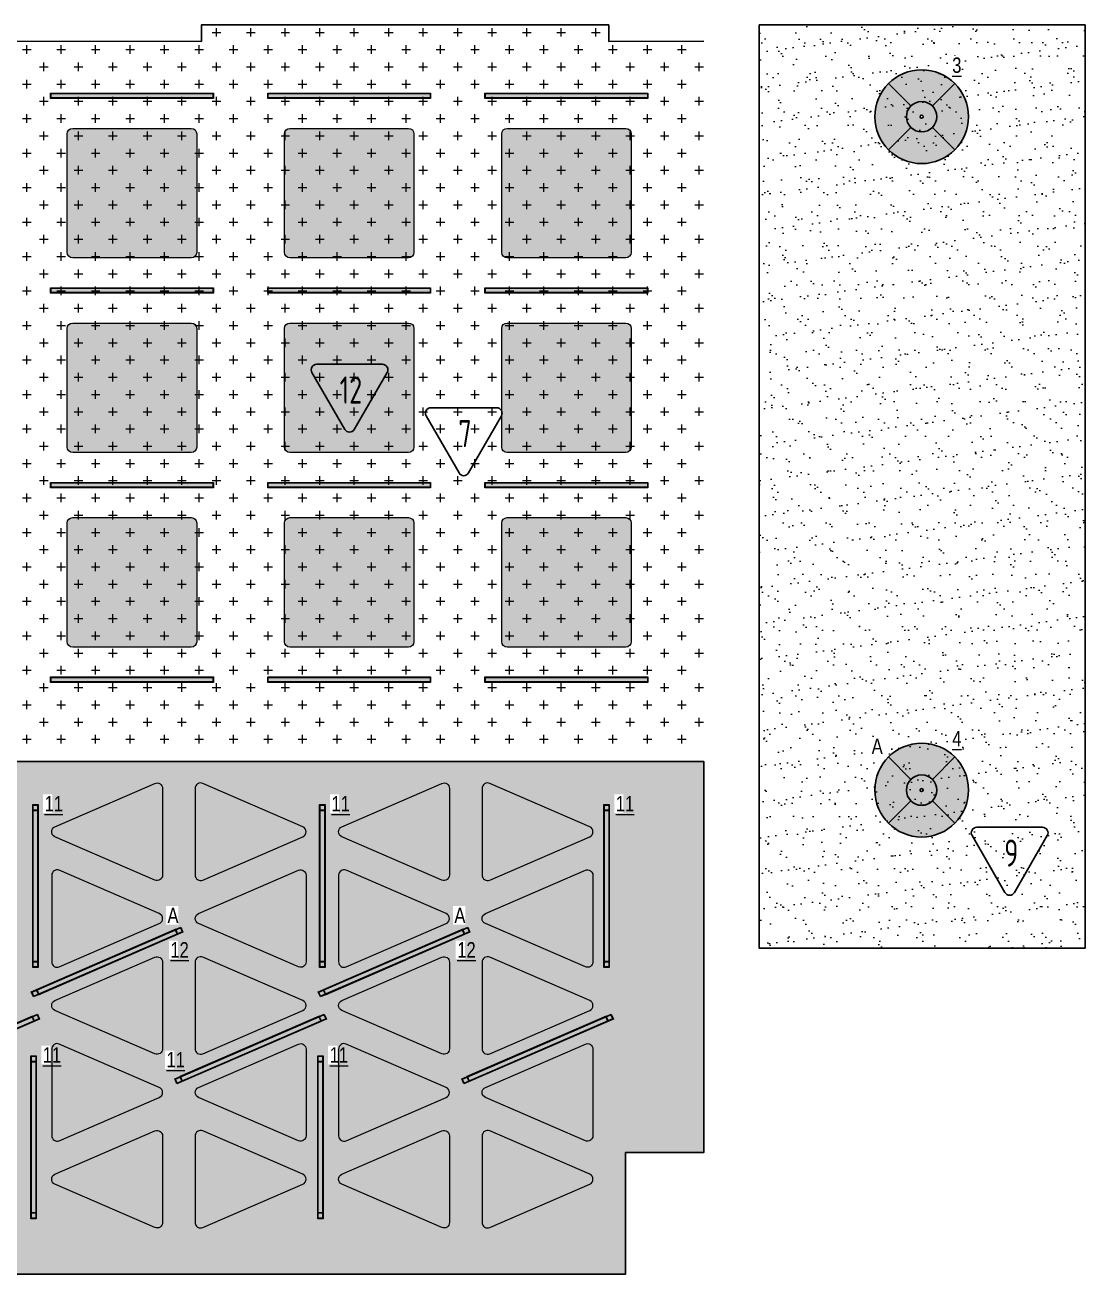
# Model space of a CAD drawing. Header units: millimetres. Extents: x -547274 to 397870, y -45599 to 141350.
# Drawn here: x 105143 to 114902, y 115851 to 127351 of the extents above; entities that cross this region are included whole.
import ezdxf

# ---------------------------------------------------------------- set-up
doc = ezdxf.new("R2010")
doc.units = ezdxf.units.MM
for name, color, linetype, lineweight in [('_ЭОМ_ОБЩ_Освещение_текст тип светильника', 172, 'Continuous', 50), ('_ЭОМ_светильник А', 1, 'Continuous', 35), ('_ЭОМ_светильник Р', 4, 'Continuous', 35), ('АР_Потолки_Штриховка', 252, 'Continuous', 0)]:
    doc.layers.add(name, color=color, linetype=linetype, lineweight=lineweight)
doc.layers.add('X-ref Light Emergency', color=249, linetype='Continuous')
for name, color, linetype, lineweight, true_color in [('АР_Потолок_RAL 095 85 40', 7, 'Continuous', 5, 0xddc87a), ('АР_Потолок_RAL 100 70 20', 7, 'Continuous', 5, 0xb3ac85), ('АР_Потолок_Покраска', 7, 'Continuous', 5, 0x007399), ('АР_Потолок_Текстура дерево', 7, 'Continuous', 5, 0xe7bf8e)]:
    doc.layers.add(name, color=color, linetype=linetype, lineweight=lineweight, true_color=true_color)
doc.styles.add('ISOCPEUR', font='isocpeur.ttf', dxfattribs={"height": 799.9999999999999})
doc.styles.add('ГОСТ', font='cad.shx', dxfattribs={"width": 0.8})

# ---------------------------------------------------------------- blocks, each defined once
blk = doc.blocks.new('подвесной светильник люстра')
at = {"true_color": 0xf8f6b0, "transparency": 33554687}
h = blk.add_hatch(color=51, dxfattribs=at)
h.dxf.hatch_style = 1
edge = h.paths.add_edge_path()
edge.add_ellipse((0, 0), major_axis=(-431.6666666666836, 0), ratio=0.9999999999999278, start_angle=225.0000000000021, end_angle=314.9999999999979)
edge.add_line((-305.234427212194, 305.234427212194), (-98.99494936611666, 98.99494936611666))
edge.add_ellipse((0, 0), major_axis=(-140.0000000000049, 0), ratio=0.9999999999999304, start_angle=225.000000000002, end_angle=314.999999999998, ccw=False)
edge.add_line((98.99494936612066, 98.99494936611336), (305.2344272121939, 305.2344272121939))
edge = h.paths.add_edge_path()
edge.add_ellipse((0, 0), major_axis=(-140.0000000000049, 0), ratio=0.9999999999999304, start_angle=314.999999999998, end_angle=405.000000000002, ccw=False)
edge.add_line((-98.99494936611666, 98.99494936611666), (-305.234427212194, 305.234427212194))
edge.add_ellipse((0, 0), major_axis=(-431.6666666666836, 0), ratio=0.9999999999999278, start_angle=314.9999999999979, end_angle=405.0000000000014)
edge.add_line((-305.2344272121976, -305.2344272121903), (-98.99494936611669, -98.99494936611666))
edge = h.paths.add_edge_path()
edge.add_ellipse((0, 0), major_axis=(-140.0000000000049, 0), ratio=0.9999999999999304, start_angle=405.000000000002, end_angle=494.999999999998, ccw=False)
edge.add_line((-98.99494936611664, -98.99494936611677), (-305.2344272121976, -305.2344272121903))
edge.add_ellipse((0, 0), major_axis=(-431.6666666666836, 0), ratio=0.9999999999999278, start_angle=405.0000000000014, end_angle=494.9999999999979)
edge.add_line((305.234427212194, -305.234427212194), (98.99494936611669, -98.99494936611666))
edge = h.paths.add_edge_path()
edge.add_ellipse((0, 0), major_axis=(-431.6666666666836, 0), ratio=0.9999999999999278, start_angle=494.9999999999979, end_angle=585.0000000000022)
edge.add_line((305.234427212194, 305.2344272121939), (98.99494936612007, 98.99494936611276))
edge.add_ellipse((0, 0), major_axis=(-140.0000000000049, 0), ratio=0.9999999999999304, start_angle=494.999999999998, end_angle=585.000000000002, ccw=False)
edge.add_line((98.99494936611674, -98.99494936611666), (305.2344272121939, -305.234427212194))
edge = h.paths.add_edge_path()
edge.add_ellipse((0, 0), major_axis=(-140.0000000000049, 0), ratio=0.9999999999999304, start_angle=494.999999999998, end_angle=585.0000000000019)
edge.add_ellipse((0, 0), major_axis=(-140.0000000000049, 0), ratio=0.9999999999999304, start_angle=225.000000000002, end_angle=314.999999999998)
edge.add_ellipse((0, 0), major_axis=(-140.0000000000049, 0), ratio=0.9999999999999304, start_angle=314.999999999998, end_angle=405.000000000002)
edge.add_ellipse((0, 0), major_axis=(-140.0000000000049, 0), ratio=0.9999999999999304, start_angle=405.000000000002, end_angle=494.999999999998)
edge = h.paths.add_edge_path(flags=16)
edge.add_ellipse((0, 0), major_axis=(-14.00000000000909, 0), ratio=0.9999999999987021, start_angle=0, end_angle=360)
at = {"color": 0, "linetype": 'ByBlock', "lineweight": -2}
for points in [[(-305.2344272121991, 305.2344272121991), (-98.99494936611154, 98.99494936611154)], [(305.2344272121991, 305.2344272121991), (98.99494936611882, 98.99494936611154)], [(-98.99494936611154, -98.99494936611154), (-305.2344272121918, -305.2344272121845)], [(98.99494936611154, -98.99494936611154), (305.2344272121991, -305.2344272121991)]]:
    blk.add_lwpolyline(points, dxfattribs=at)
for major_axis, ratio, start_param, end_param in [((-431.6666666666836, 0), 0.9999999999999278, 3.926990816987278, 10.21017612416686), ((-140.0000000000049, 0), 0.9999999999999304, 3.926990816987276, 10.21017612416686), ((-140.0000000000049, 0), 0.9999999999999304, 3.926990816987276, 10.21017612416686), ((-14.00000000000909, 0), 0.9999999999987021, 3.926990816987891, 10.21017612416748)]:
    blk.add_ellipse((0, 0), major_axis=major_axis, ratio=ratio, start_param=start_param, end_param=end_param, dxfattribs=at)
blk = doc.blocks.new('RVE-PLS5070-1500-P')
at = {"color": 0, "linetype": 'ByBlock', "lineweight": -2, "ltscale": 40}
for points in [[(750, -25), (-750, -25), (-750, 25), (750, 25)], [(745, -20), (-745, -20), (-745, 20), (745, 20)]]:
    blk.add_lwpolyline(points, close=True, dxfattribs=at)
blk = doc.blocks.new('A$C74099537')
at = {"layer": 'АР_Потолки_Штриховка', "color": 18, "lineweight": 18, "ltscale": 100, "true_color": 0x000000}
for points in [[(0, -1450), (0, -50), (50, -50), (50, -1450)], [(5, -1445), (5, -55), (45, -55), (45, -1445)], [(2641.507750511169, -1449.999117612839), (2641.507750511169, -49.99911761283875), (2691.507750511169, -49.99911761283875), (2691.507750511169, -1449.999117612839)], [(2646.507750511169, -1444.999117612839), (2646.507750511169, -54.99911761283875), (2686.507750511169, -54.99911761283875), (2686.507750511169, -1444.999117612839)]]:
    blk.add_lwpolyline(points, close=True, dxfattribs=at)
at = {"layer": '_ЭОМ_светильник Р', "color": 18, "lineweight": 18, "ltscale": 100, "true_color": 0x000000, "rotation": 89.99999999999997}
for p in [(25, -750), (2666.507750511169, -749.9991176128387)]:
    blk.add_blockref('RVE-PLS5070-1500-P', p, dxfattribs=at)
at = {"layer": '_ЭОМ_ОБЩ_Освещение_текст тип светильника', "color": 18, "lineweight": 18, "ltscale": 40, "true_color": 0x000000, "char_height": 142.1875, "width": 55.871829552576, "attachment_point": 1, "style": 'ГОСТ', "bg_fill": 3, "box_fill_scale": 1.1, "bg_fill_color": 256, "bg_fill_transparency": 0}
for insert in [(109.8364538741298, 79.00321965664625), (2751.344204385299, 79.0041020438075)]:
    blk.add_mtext('{\\L11}', dxfattribs=dict(at, insert=insert))

msp = doc.modelspace()

# ---------------------------------------------------------------- hatches: boundary and pattern name
at = {"layer": 'АР_Потолки_Штриховка', "ltscale": 100, "true_color": 0xf8f6b0}
h = msp.add_hatch(color=51, dxfattribs=at)
h.dxf.hatch_style = 1
h.paths.add_polyline_path([(106872.7182470889, 126718.7071337717), (105382.7182470889, 126718.7071337717), (105382.7182470889, 126678.7071337717), (106872.7182470889, 126678.7071337717)])
h = msp.add_hatch(color=51, dxfattribs=at)
h.dxf.hatch_style = 1
h.paths.add_polyline_path([(108872.7182470889, 126718.7088799054), (107382.7182470889, 126718.7088799054), (107382.7182470889, 126678.7088799054), (108872.7182470889, 126678.7088799054)])
h = msp.add_hatch(color=51, dxfattribs=at)
h.dxf.hatch_style = 1
h.paths.add_polyline_path([(110872.7182470889, 126718.7088799054), (109382.7182470889, 126718.7088799054), (109382.7182470889, 126678.7088799054), (110872.7182470889, 126678.7088799054)])
h = msp.add_hatch(color=51, dxfattribs=at)
h.dxf.hatch_style = 1
h.paths.add_polyline_path([(106872.7182470889, 124926.7071337717), (105382.7182470889, 124926.7071337717), (105382.7182470889, 124886.7071337717), (106872.7182470889, 124886.7071337717)])
h = msp.add_hatch(color=51, dxfattribs=at)
h.dxf.hatch_style = 1
h.paths.add_polyline_path([(108872.7182470889, 124926.7088799054), (107382.7182470889, 124926.7088799054), (107382.7182470889, 124886.7088799054), (108872.7182470889, 124886.7088799054)])
h = msp.add_hatch(color=51, dxfattribs=at)
h.dxf.hatch_style = 1
h.paths.add_polyline_path([(110872.7182470889, 124926.7088799054), (109382.7182470889, 124926.7088799054), (109382.7182470889, 124886.7088799054), (110872.7182470889, 124886.7088799054)])
h = msp.add_hatch(color=51, dxfattribs=at)
h.dxf.hatch_style = 1
h.paths.add_polyline_path([(106872.7182470889, 123134.7071337717), (105382.7182470889, 123134.7071337717), (105382.7182470889, 123094.7071337717), (106872.7182470889, 123094.7071337717)])
h = msp.add_hatch(color=51, dxfattribs=at)
h.dxf.hatch_style = 1
h.paths.add_polyline_path([(108872.7182470889, 123134.7088799054), (107382.7182470889, 123134.7088799054), (107382.7182470889, 123094.7088799054), (108872.7182470889, 123094.7088799054)])
h = msp.add_hatch(color=51, dxfattribs=at)
h.dxf.hatch_style = 1
h.paths.add_polyline_path([(110872.7182470889, 123134.7088799054), (109382.7182470889, 123134.7088799054), (109382.7182470889, 123094.7088799054), (110872.7182470889, 123094.7088799054)])
h = msp.add_hatch(color=51, dxfattribs=at)
h.dxf.hatch_style = 1
h.paths.add_polyline_path([(106872.7182470889, 121342.7071337717), (105382.7182470889, 121342.7071337717), (105382.7182470889, 121302.7071337717), (106872.7182470889, 121302.7071337717)])
h = msp.add_hatch(color=51, dxfattribs=at)
h.dxf.hatch_style = 1
h.paths.add_polyline_path([(108872.7182470889, 121342.7088799054), (107382.7182470889, 121342.7088799054), (107382.7182470889, 121302.7088799054), (108872.7182470889, 121302.7088799054)])
h = msp.add_hatch(color=51, dxfattribs=at)
h.dxf.hatch_style = 1
h.paths.add_polyline_path([(110872.7182470889, 121342.7088799054), (109382.7182470889, 121342.7088799054), (109382.7182470889, 121302.7088799054), (110872.7182470889, 121302.7088799054)])
at = {"layer": 'АР_Потолок_RAL 095 85 40', "transparency": 33554687}
h = msp.add_hatch(color=256, dxfattribs=at)
h.dxf.hatch_style = 1
h.paths.add_polyline_path([(110673.7182387442, 125206.7088760907, 0.4142135623730951), (110723.7182387442, 125256.7088760907), (110723.7182387442, 126348.7088760907, 0.4142135623730951), (110673.7182387442, 126398.7088760907), (109581.7182387442, 126398.7088760907, 0.4142135623730951), (109531.7182387442, 126348.7088760907), (109531.7182387442, 125256.7088760907, 0.4142135623730951), (109581.7182387442, 125206.7088760907)])
h = msp.add_hatch(color=256, dxfattribs=at)
h.dxf.hatch_style = 1
h.paths.add_polyline_path([(106673.7182387442, 123414.707129957, 0.4142135623730951), (106723.7182387442, 123464.707129957), (106723.7182387442, 124556.707129957, 0.4142135623730951), (106673.7182387442, 124606.707129957), (105581.7182387442, 124606.707129957, 0.4142135623730951), (105531.7182387442, 124556.707129957), (105531.7182387442, 123464.707129957, 0.4142135623730951), (105581.7182387442, 123414.707129957)])
h = msp.add_hatch(color=256, dxfattribs=at)
h.dxf.hatch_style = 1
h.paths.add_polyline_path([(107581.7182387442, 122814.7088760907, 0.4142135623730951), (107531.7182387442, 122764.7088760907), (107531.7182387442, 121672.7088760907, 0.4142135623730951), (107581.7182387442, 121622.7088760907), (108673.7182387442, 121622.7088760907, 0.4142135623730951), (108723.7182387442, 121672.7088760907), (108723.7182387442, 122764.7088760907, 0.4142135623730951), (108673.7182387442, 122814.7088760907)])
h = msp.add_hatch(color=256, dxfattribs=at)
h.dxf.hatch_style = 1
h.paths.add_polyline_path([(106339.5222337264, 119478.405608703, 0.5396909001161718), (106409.3967110282, 119524.2859441711), (106409.3967110282, 120321.9887198658, 0.5396909001161724), (106339.5222337811, 120367.869055298), (105418.7716948082, 119969.0176672567, 0.656610786080733), (105418.7716948082, 119877.2569967205)])
h = msp.add_hatch(color=256, dxfattribs=at)
h.dxf.hatch_style = 1
h.paths.add_polyline_path([(109020.907512351, 119077.2569967205, 0.656610786080733), (109020.907512351, 119169.0176672567), (108100.1569733781, 119567.869055298, 0.5396909001161723), (108030.282496131, 119521.9887198658), (108030.282496131, 118724.2859441711, 0.5396909001161722), (108100.1569734328, 118678.405608703)])
h = msp.add_hatch(color=256, dxfattribs=at)
h.dxf.hatch_style = 1
h.paths.add_polyline_path([(106779.4064339231, 118767.8714758212, 0.539690899994218), (106709.531957305, 118721.9911407831), (106709.531957305, 117924.2883644622, 0.5396908999942176), (106779.4064338684, 117878.4080294601), (107700.1569735076, 118277.2594173768, 0.6566107863510611), (107700.1569735076, 118369.0200879281)])
h = msp.add_hatch(color=256, dxfattribs=at)
h.dxf.hatch_style = 1
h.paths.add_polyline_path([(109421.0427588056, 118767.8714758212, 0.539690899994218), (109351.1682821875, 118721.9911407831), (109351.1682821875, 117924.2883644622, 0.5396908999942176), (109421.0427587509, 117878.4080294601), (110341.7932983902, 118277.2594173768, 0.6566107863510611), (110341.7932983902, 118369.0200879281)])
h = msp.add_hatch(color=256, dxfattribs=at)
h.dxf.hatch_style = 1
h.paths.add_polyline_path([(105388.6461712485, 117124.2859441711, 0.5396909001161722), (105458.5206485503, 117078.405608703), (106379.2711874685, 117477.2569967205, 0.656610786080733), (106379.2711874685, 117569.0176672567), (105458.5206484956, 117967.869055298, 0.5396909001161723), (105388.6461712485, 117921.9887198658)])
h = msp.add_hatch(color=256, dxfattribs=at)
h.dxf.hatch_style = 1
h.paths.add_polyline_path([(108981.1585586089, 116278.405608703, 0.5396909001161718), (109051.0330359107, 116324.2859441711), (109051.0330359107, 117121.9887198658, 0.5396909001161724), (108981.1585586636, 117167.869055298), (108060.4080196907, 116769.0176672567, 0.656610786080733), (108060.4080196907, 116677.2569967205)])
at = {"layer": 'АР_Потолок_RAL 100 70 20', "transparency": 33554687}
h = msp.add_hatch(color=256, dxfattribs=at)
h.dxf.hatch_style = 1
h.paths.add_polyline_path([(106673.7182387442, 125206.707129957, 0.4142135623730951), (106723.7182387442, 125256.707129957), (106723.7182387442, 126348.707129957, 0.4142135623730951), (106673.7182387442, 126398.707129957), (105581.7182387442, 126398.707129957, 0.4142135623730951), (105531.7182387442, 126348.707129957), (105531.7182387442, 125256.707129957, 0.4142135623730951), (105581.7182387442, 125206.707129957)])
h = msp.add_hatch(color=256, dxfattribs=at)
h.dxf.hatch_style = 1
h.paths.add_polyline_path([(108673.7182387442, 123414.7088760907, 0.4142135623730951), (108723.7182387442, 123464.7088760907), (108723.7182387442, 124556.7088760907, 0.4142135623730951), (108673.7182387442, 124606.7088760907), (107581.7182387442, 124606.7088760907, 0.4142135623730951), (107531.7182387442, 124556.7088760907), (107531.7182387442, 123464.7088760907, 0.4142135623730951), (107581.7182387442, 123414.7088760907)])
h = msp.add_hatch(color=256, dxfattribs=at)
h.dxf.hatch_style = 1
h.paths.add_polyline_path([(109581.7182387442, 122814.7088760907, 0.4142135623730951), (109531.7182387442, 122764.7088760907), (109531.7182387442, 121672.7088760907, 0.4142135623730951), (109581.7182387442, 121622.7088760907), (110673.7182387442, 121622.7088760907, 0.4142135623730951), (110723.7182387442, 121672.7088760907), (110723.7182387442, 122764.7088760907, 0.4142135623730951), (110673.7182387442, 122814.7088760907)])
h = msp.add_hatch(color=256, dxfattribs=at)
h.dxf.hatch_style = 1
h.paths.add_polyline_path([(106779.4064339231, 120367.8714758212, 0.539690899994218), (106709.531957305, 120321.9911407831), (106709.531957305, 119524.2883644622, 0.5396908999942176), (106779.4064338684, 119478.4080294601), (107700.1569735076, 119877.2594173768, 0.6566107863510616), (107700.1569735076, 119969.0200879281)])
h = msp.add_hatch(color=256, dxfattribs=at)
h.dxf.hatch_style = 1
h.paths.add_polyline_path([(109421.0427588056, 120367.8714758212, 0.539690899994218), (109351.1682821875, 120321.9911407831), (109351.1682821875, 119524.2883644622, 0.5396908999942176), (109421.0427587509, 119478.4080294601), (110341.7932983902, 119877.2594173768, 0.6566107863510616), (110341.7932983902, 119969.0200879281)])
h = msp.add_hatch(color=256, dxfattribs=at)
h.dxf.hatch_style = 1
h.paths.add_polyline_path([(106379.2711874685, 119077.2569967205, 0.656610786080733), (106379.2711874685, 119169.0176672567), (105458.5206484956, 119567.869055298, 0.5396909001161723), (105388.6461712485, 119521.9887198658), (105388.6461712485, 118724.2859441711, 0.5396909001161722), (105458.5206485503, 118678.405608703)])
h = msp.add_hatch(color=256, dxfattribs=at)
h.dxf.hatch_style = 1
h.paths.add_polyline_path([(108981.1585586089, 117878.405608703, 0.5396909001161718), (109051.0330359107, 117924.2859441711), (109051.0330359107, 118721.9887198658, 0.5396909001161719), (108981.1585586636, 118767.869055298), (108060.4080196907, 118369.0176672567, 0.6566107860807326), (108060.4080196907, 118277.2569967205)])
h = msp.add_hatch(color=256, dxfattribs=at)
h.dxf.hatch_style = 1
h.paths.add_polyline_path([(106739.6574799284, 117569.0200879281, 0.6566107863510611), (106739.6574799284, 117477.2594173768), (107660.4080195676, 117078.4080294601, 0.5396908999942179), (107730.282496131, 117124.2883644622), (107730.282496131, 117921.9911407831, 0.5396908999942179), (107660.4080195129, 117967.8714758212)])
h = msp.add_hatch(color=256, dxfattribs=at)
h.dxf.hatch_style = 1
h.paths.add_polyline_path([(109381.2938048109, 117569.0200879281, 0.6566107863510611), (109381.2938048109, 117477.2594173768), (110302.0443444501, 117078.4080294601, 0.5396908999942179), (110371.9188210135, 117124.2883644622), (110371.9188210135, 117921.9911407831, 0.5396908999942179), (110302.0443443955, 117967.8714758212)])
h = msp.add_hatch(color=256, dxfattribs=at)
h.dxf.hatch_style = 1
h.paths.add_polyline_path([(106339.5222337264, 116278.405608703, 0.5396909001161718), (106409.3967110282, 116324.2859441711), (106409.3967110282, 117121.9887198658, 0.5396909001161724), (106339.5222337811, 117167.869055298), (105418.7716948082, 116769.0176672567, 0.656610786080733), (105418.7716948082, 116677.2569967205)])
at = {"layer": 'АР_Потолок_Покраска'}
h = msp.add_hatch(dxfattribs=at)
h.set_pattern_fill('CROSS', color=256, scale=25)
h.set_pattern_definition([(0, (144810.4941435854, -2950.009553381504), (158.75, 158.75), [79.375, -238.125]), (90, (144850.1816435854, -2989.697053381504), (-158.75, 158.75), [79.375, -238.125])])
h.paths.add_polyline_path([(87442.39698199434, 118400.6824583522), (87442.39698199436, 118800.6824583522), (87842.39698199432, 118800.6824583522), (87842.3969819943, 118400.6824583522)], flags=16)
h.paths.add_polyline_path([(81977.39691995321, 126052.1925786261), (84197.39706300558, 126052.1925694257), (84197.39691995207, 127350.6824583516), (86972.39698199433, 127350.6824583505), (86972.39698199434, 120570.7131667049), (104743.040894672, 120570.7060875126), (104743.040894672, 120570.7590190847), (111392.396965229, 120570.6824583525), (111392.3969819942, 116969.2518726672), (110672.9123676476, 116969.2518726672), (110672.912366747, 115850.6824583525), (106772.3969819942, 115850.6824583481), (106772.3969811004, 115850.6824884243), (104522.3969811005, 115850.682495156), (100772.3969819942, 115850.6824583481), (100767.3969199521, 115850.6824583526), (98517.39691995225, 115850.6824583525), (98522.39698199429, 115850.6824583483), (94772.39698199416, 115850.6824583481), (94767.396919952, 115850.6825602599), (92517.39691995214, 115850.6825602599), (92522.39698199429, 115850.6825669617), (88772.39698199418, 115850.6824583525), (86522.39698199432, 115850.6824583525), (86522.39698199432, 115850.6826028646), (82772.39698199417, 115850.6824583525), (81977.39691995199, 115850.6826299414)])
h = msp.add_hatch(dxfattribs=at)
h.set_pattern_fill('CROSS', color=256, scale=25)
h.set_pattern_definition([(0, (-92048.88901284168, 134426.5237298175), (158.75, 158.75), [79.375, -238.125]), (90, (-92009.20151284168, 134386.8362298175), (-158.75, 158.75), [79.375, -238.125])])
h.paths.add_polyline_path([(104863.0408326297, 127200.689905349), (106767.3969199519, 127199.9520461739), (106767.3969199519, 127350.6824583524), (110517.396919952, 127350.682458353), (110517.396919952, 127199.9520461744), (111392.3969199519, 127200.675011356), (111392.3969199519, 120670.7020135193), (104863.0408326297, 120670.7169075124)])
h = msp.add_hatch(dxfattribs=at)
h.set_pattern_fill('AR-SAND', color=256, scale=5)
h.set_pattern_definition([(37.50000000000001, (-93624.3795807499, 92479.56216568893), (-8.000156479920228, 244.7066186646712), [0, -193.04, 0, -215.9, 0, -206.375]), (7.499999999999999, (-93624.3795807499, 92479.56216568893), (224.7616415690013, 358.4125502841771), [0, -104.14, 0, -173.99, 0, -66.67500000000001]), (327.5, (-93780.58958074986, 92479.56216568893), (395.496185120729, 0.718592339272881), [0, -63.5, 0, -228.6, 0, -298.45]), (317.5, (-93780.58958074986, 92479.56216568893), (381.7782262361486, 111.4646616286082), [0, -31.75, 0, -149.86, 0, -171.45])])
h.paths.add_polyline_path([(114902.396919952, 127350.6824583525), (114902.3969199519, 118850.6824583525), (111902.396919952, 118850.6824583525), (111902.3969199519, 127350.6824583525)])
at = {"layer": 'АР_Потолок_Текстура дерево', "transparency": 33554687}
h = msp.add_hatch(color=256, dxfattribs=at)
h.dxf.hatch_style = 1
h.paths.add_polyline_path([(108673.7182387442, 125206.7088760907, 0.4142135623730951), (108723.7182387442, 125256.7088760907), (108723.7182387442, 126348.7088760907, 0.4142135623730951), (108673.7182387442, 126398.7088760907), (107581.7182387442, 126398.7088760907, 0.4142135623730951), (107531.7182387442, 126348.7088760907), (107531.7182387442, 125256.7088760907, 0.4142135623730951), (107581.7182387442, 125206.7088760907)])
h = msp.add_hatch(color=256, dxfattribs=at)
h.dxf.hatch_style = 1
h.paths.add_polyline_path([(110673.7182387442, 123414.7088760907, 0.4142135623730951), (110723.7182387442, 123464.7088760907), (110723.7182387442, 124556.7088760907, 0.4142135623730951), (110673.7182387442, 124606.7088760907), (109581.7182387442, 124606.7088760907, 0.4142135623730951), (109531.7182387442, 124556.7088760907), (109531.7182387442, 123464.7088760907, 0.4142135623730951), (109581.7182387442, 123414.7088760907)])
h = msp.add_hatch(color=256, dxfattribs=at)
h.dxf.hatch_style = 1
h.paths.add_polyline_path([(105581.7182387442, 122814.707129957, 0.4142135623730951), (105531.7182387442, 122764.707129957), (105531.7182387442, 121672.707129957, 0.4142135623730951), (105581.7182387442, 121622.707129957), (106673.7182387442, 121622.707129957, 0.4142135623730951), (106723.7182387442, 121672.707129957), (106723.7182387442, 122764.707129957, 0.4142135623730951), (106673.7182387442, 122814.707129957)])
h = msp.add_hatch(color=256, dxfattribs=at)
h.dxf.hatch_style = 1
h.paths.add_polyline_path([(108981.1585586089, 119478.405608703, 0.5396909001161718), (109051.0330359107, 119524.2859441711), (109051.0330359107, 120321.9887198658, 0.5396909001161724), (108981.1585586636, 120367.869055298), (108060.4080196907, 119969.0176672567, 0.656610786080733), (108060.4080196907, 119877.2569967205)])
h = msp.add_hatch(color=256, dxfattribs=at)
h.dxf.hatch_style = 1
h.paths.add_polyline_path([(107730.282496131, 119521.9911407831, 0.5396908999942179), (107660.4080195129, 119567.8714758212), (106739.6574799284, 119169.0200879281, 0.6566107863510611), (106739.6574799284, 119077.2594173768), (107660.4080195676, 118678.4080294601, 0.5396908999942179), (107730.282496131, 118724.2883644622)])
h = msp.add_hatch(color=256, dxfattribs=at)
h.dxf.hatch_style = 1
h.paths.add_polyline_path([(110371.9188210135, 119521.9911407831, 0.5396908999942179), (110302.0443443955, 119567.8714758212), (109381.2938048109, 119169.0200879281, 0.6566107863510611), (109381.2938048109, 119077.2594173768), (110302.0443444501, 118678.4080294601, 0.5396908999942179), (110371.9188210135, 118724.2883644622)])
h = msp.add_hatch(color=256, dxfattribs=at)
h.dxf.hatch_style = 1
h.paths.add_polyline_path([(106339.5222337264, 117878.405608703, 0.5396909001161718), (106409.3967110282, 117924.2859441711), (106409.3967110282, 118721.9887198658, 0.5396909001161719), (106339.5222337811, 118767.869055298), (105418.7716948082, 118369.0176672567, 0.6566107860807326), (105418.7716948082, 118277.2569967205)])
h = msp.add_hatch(color=256, dxfattribs=at)
h.dxf.hatch_style = 1
h.paths.add_polyline_path([(108030.282496131, 117124.2859441711, 0.5396909001161722), (108100.1569734328, 117078.405608703), (109020.907512351, 117477.2569967205, 0.656610786080733), (109020.907512351, 117569.0176672567), (108100.1569733781, 117967.869055298, 0.5396909001161723), (108030.282496131, 117921.9887198658)])
h = msp.add_hatch(color=256, dxfattribs=at)
h.dxf.hatch_style = 1
h.paths.add_polyline_path([(107700.1569735076, 116677.2594173768, 0.6566107863510611), (107700.1569735076, 116769.0200879281), (106779.4064339231, 117167.8714758212, 0.539690899994218), (106709.531957305, 117121.9911407831), (106709.531957305, 116324.2883644622, 0.5396908999942176), (106779.4064338684, 116278.4080294601)])
h = msp.add_hatch(color=256, dxfattribs=at)
h.dxf.hatch_style = 1
h.paths.add_polyline_path([(110341.7932983902, 116677.2594173768, 0.6566107863510611), (110341.7932983902, 116769.0200879281), (109421.0427588056, 117167.8714758212, 0.539690899994218), (109351.1682821875, 117121.9911407831), (109351.1682821875, 116324.2883644622, 0.5396908999942176), (109421.0427587509, 116278.4080294601)])

# ---------------------------------------------------------------- linework, layer by layer
for points in [[(81977.39691995321, 126052.1925786261), (84197.39691995236, 126052.1925694257), (84197.39691995207, 127350.6824583512), (86972.39691995205, 127350.6824583505), (86972.39691995207, 120570.7131667049), (104743.0408326297, 120570.7060875126), (104743.0408326297, 120570.7590190848), (111392.3969031867, 120570.6824583525), (111392.3969199519, 116969.2518726672), (110672.9123056053, 116969.2518726672), (110672.9123056053, 115850.6824583525), (81977.3969506748, 115850.6824583525)], [(114902.396919952, 127350.6824583525), (114902.3969199519, 118850.6824583525), (111902.396919952, 118850.6824583525), (111902.3969199519, 127350.6824583525)]]:
    msp.add_lwpolyline(points, close=True)
msp.add_lwpolyline([(104863.0408326297, 127200.6824583525), (106767.3969199519, 127199.9520461739), (106767.3969199519, 127350.6824583524), (110517.396919952, 127350.682458353), (110517.396919952, 127199.9520461744), (111392.3969199519, 127200.6824583525)])
for points in [[(107827.9397580992, 124226.6514408335), (108434.1576984297, 124226.6514408335, -0.5773494962845065), (108477.4589479338, 124151.6516781792), (108174.3500631224, 123626.6516899809, -0.5773541042744643), (108087.7472350966, 123626.6516899809), (107784.6385734449, 124151.6512926563, -0.5773491286020777), (107827.9397580992, 124226.6514408335, -1.710881644036777e-06)], [(108878.9768355315, 123825.9789853011), (109485.1947762609, 123825.9789853009, -0.5773494962845065), (109528.4960253778, 123750.9792226052), (109225.3871408612, 123225.9792343971, -0.5773541042744643), (109138.7843128497, 123225.9792343971), (108835.675650886, 123750.9788371337, -0.5773491286020777), (108878.9768355315, 123825.9789853011, -1.710881644036777e-06)], [(113905.4289768887, 119963.4698414643), (114511.646917618, 119963.469841464, -0.5773494962845065), (114554.9481667349, 119888.4700787684), (114251.8392822184, 119363.4700905602, -0.5773541042744643), (114165.2364542069, 119363.4700905602), (113862.1277922431, 119888.4696932969, -0.5773491286020777), (113905.4289768887, 119963.4698414643, -1.710881644036777e-06)]]:
    msp.add_lwpolyline(points, format="xyb")
at = {"layer": 'АР_Потолки_Штриховка', "color": 18, "lineweight": 18, "ltscale": 100, "true_color": 0x000000}
for points in [[(105581.7182387442, 126398.707129957), (106673.7182387442, 126398.707129957, -0.414213562373095), (106723.7182387442, 126348.707129957), (106723.7182387442, 125256.707129957, -0.414213562373095), (106673.7182387442, 125206.707129957), (105581.7182387442, 125206.707129957, -0.414213562373095), (105531.7182387442, 125256.707129957), (105531.7182387442, 126348.707129957, -0.414213562373095)], [(107581.7182387442, 126398.7088760906), (108673.7182387442, 126398.7088760906, -0.414213562373095), (108723.7182387442, 126348.7088760906), (108723.7182387442, 125256.7088760906, -0.414213562373095), (108673.7182387442, 125206.7088760906), (107581.7182387442, 125206.7088760906, -0.414213562373095), (107531.7182387442, 125256.7088760906), (107531.7182387442, 126348.7088760906, -0.414213562373095)], [(109581.7182387442, 126398.7088760906), (110673.7182387442, 126398.7088760906, -0.414213562373095), (110723.7182387442, 126348.7088760906), (110723.7182387442, 125256.7088760906, -0.414213562373095), (110673.7182387442, 125206.7088760906), (109581.7182387442, 125206.7088760906, -0.414213562373095), (109531.7182387442, 125256.7088760906), (109531.7182387442, 126348.7088760906, -0.414213562373095)], [(105581.7182387442, 124606.707129957), (106673.7182387442, 124606.707129957, -0.414213562373095), (106723.7182387442, 124556.707129957), (106723.7182387442, 123464.707129957, -0.414213562373095), (106673.7182387442, 123414.707129957), (105581.7182387442, 123414.707129957, -0.414213562373095), (105531.7182387442, 123464.707129957), (105531.7182387442, 124556.707129957, -0.414213562373095)], [(107581.7182387442, 124606.7088760906), (108673.7182387442, 124606.7088760906, -0.414213562373095), (108723.7182387442, 124556.7088760906), (108723.7182387442, 123464.7088760906, -0.414213562373095), (108673.7182387442, 123414.7088760906), (107581.7182387442, 123414.7088760906, -0.414213562373095), (107531.7182387442, 123464.7088760906), (107531.7182387442, 124556.7088760906, -0.414213562373095)], [(109581.7182387442, 124606.7088760906), (110673.7182387442, 124606.7088760906, -0.414213562373095), (110723.7182387442, 124556.7088760906), (110723.7182387442, 123464.7088760906, -0.414213562373095), (110673.7182387442, 123414.7088760906), (109581.7182387442, 123414.7088760906, -0.414213562373095), (109531.7182387442, 123464.7088760906), (109531.7182387442, 124556.7088760906, -0.414213562373095)], [(105581.7182387442, 122814.707129957), (106673.7182387442, 122814.707129957, -0.414213562373095), (106723.7182387442, 122764.707129957), (106723.7182387442, 121672.707129957, -0.414213562373095), (106673.7182387442, 121622.707129957), (105581.7182387442, 121622.707129957, -0.414213562373095), (105531.7182387442, 121672.707129957), (105531.7182387442, 122764.707129957, -0.414213562373095)], [(107581.7182387442, 122814.7088760906), (108673.7182387442, 122814.7088760906, -0.414213562373095), (108723.7182387442, 122764.7088760906), (108723.7182387442, 121672.7088760906, -0.414213562373095), (108673.7182387442, 121622.7088760906), (107581.7182387442, 121622.7088760906, -0.414213562373095), (107531.7182387442, 121672.7088760906), (107531.7182387442, 122764.7088760906, -0.414213562373095)], [(109581.7182387442, 122814.7088760906), (110673.7182387442, 122814.7088760906, -0.414213562373095), (110723.7182387442, 122764.7088760906), (110723.7182387442, 121672.7088760906, -0.414213562373095), (110673.7182387442, 121622.7088760906), (109581.7182387442, 121622.7088760906, -0.414213562373095), (109531.7182387442, 121672.7088760906), (109531.7182387442, 122764.7088760906, -0.414213562373095)]]:
    msp.add_lwpolyline(points, format="xyb", close=True, dxfattribs=at)
for points in [[(106339.5222336417, 120367.8690552376, -0.5396909000634912), (106409.3967110282, 120321.9887200258), (106409.3967110282, 119524.2859440706, -0.5396909000634947), (106339.5222336417, 119478.4056087397), (105418.7716948157, 119877.2569967173, -0.6566107861974896), (105418.7716948157, 119969.01766726), (106339.5222336417, 120367.8690552376)], [(106779.4064337378, 120367.8714759014, 0.5396909000634912), (106709.531957305, 120321.9911405704), (106709.531957305, 119524.2883646152, 0.5396909000634947), (106779.4064337378, 119478.4080294035), (107700.1569735175, 119877.2594173811, 0.6566107861974896), (107700.1569735175, 119969.0200879238), (106779.4064337378, 120367.8714759014)], [(108981.1585585242, 120367.8690552376, -0.5396909000634912), (109051.0330359107, 120321.9887200258), (109051.0330359107, 119524.2859440706, -0.5396909000634947), (108981.1585585242, 119478.4056087397), (108060.4080196982, 119877.2569967173, -0.6566107861974896), (108060.4080196982, 119969.01766726), (108981.1585585242, 120367.8690552376)], [(109421.0427586203, 120367.8714759014, 0.5396909000634912), (109351.1682821875, 120321.9911405704), (109351.1682821875, 119524.2883646152, 0.5396909000634947), (109421.0427586203, 119478.4080294035), (110341.7932984, 119877.2594173811, 0.6566107861974896), (110341.7932984, 119969.0200879238), (109421.0427586203, 120367.8714759014)], [(105458.520648635, 119567.8690552376, 0.5396909000634912), (105388.6461712485, 119521.9887200258), (105388.6461712485, 118724.2859440706, 0.5396909000634947), (105458.520648635, 118678.4056087397), (106379.271187461, 119077.2569967173, 0.6566107861974896), (106379.271187461, 119169.01766726), (105458.520648635, 119567.8690552376)], [(107660.4080196982, 119567.8714759014, -0.5396909000634912), (107730.282496131, 119521.9911405704), (107730.282496131, 118724.2883646152, -0.5396909000634947), (107660.4080196982, 118678.4080294035), (106739.6574799186, 119077.2594173811, -0.6566107861974896), (106739.6574799186, 119169.0200879238), (107660.4080196982, 119567.8714759014)], [(108100.1569735175, 119567.8690552376, 0.5396909000634912), (108030.282496131, 119521.9887200258), (108030.282496131, 118724.2859440706, 0.5396909000634947), (108100.1569735175, 118678.4056087397), (109020.9075123435, 119077.2569967173, 0.6566107861974896), (109020.9075123435, 119169.01766726), (108100.1569735175, 119567.8690552376)], [(110302.0443445807, 119567.8714759014, -0.5396909000634912), (110371.9188210135, 119521.9911405704), (110371.9188210135, 118724.2883646152, -0.5396909000634947), (110302.0443445807, 118678.4080294035), (109381.2938048011, 119077.2594173811, -0.6566107861974896), (109381.2938048011, 119169.0200879238), (110302.0443445807, 119567.8714759014)], [(106339.5222336417, 118767.8690552376, -0.5396909000634912), (106409.3967110282, 118721.9887200258), (106409.3967110282, 117924.2859440706, -0.5396909000634947), (106339.5222336417, 117878.4056087397), (105418.7716948157, 118277.2569967173, -0.6566107861974896), (105418.7716948157, 118369.01766726), (106339.5222336417, 118767.8690552376)], [(106779.4064337378, 118767.8714759014, 0.5396909000634912), (106709.531957305, 118721.9911405704), (106709.531957305, 117924.2883646152, 0.5396909000634947), (106779.4064337378, 117878.4080294035), (107700.1569735175, 118277.2594173811, 0.6566107861974896), (107700.1569735175, 118369.0200879238), (106779.4064337378, 118767.8714759014)], [(108981.1585585242, 118767.8690552376, -0.5396909000634912), (109051.0330359107, 118721.9887200258), (109051.0330359107, 117924.2859440706, -0.5396909000634947), (108981.1585585242, 117878.4056087397), (108060.4080196982, 118277.2569967173, -0.6566107861974896), (108060.4080196982, 118369.01766726), (108981.1585585242, 118767.8690552376)], [(109421.0427586203, 118767.8714759014, 0.5396909000634912), (109351.1682821875, 118721.9911405704), (109351.1682821875, 117924.2883646152, 0.5396909000634947), (109421.0427586203, 117878.4080294035), (110341.7932984, 118277.2594173811, 0.6566107861974896), (110341.7932984, 118369.0200879238), (109421.0427586203, 118767.8714759014)], [(105458.520648635, 117967.8690552376, 0.5396909000634912), (105388.6461712485, 117921.9887200258), (105388.6461712485, 117124.2859440706, 0.5396909000634947), (105458.520648635, 117078.4056087397), (106379.271187461, 117477.2569967173, 0.6566107861974896), (106379.271187461, 117569.01766726), (105458.520648635, 117967.8690552376)], [(107660.4080196982, 117967.8714759014, -0.5396909000634912), (107730.282496131, 117921.9911405704), (107730.282496131, 117124.2883646152, -0.5396909000634947), (107660.4080196982, 117078.4080294035), (106739.6574799186, 117477.2594173811, -0.6566107861974896), (106739.6574799186, 117569.0200879238), (107660.4080196982, 117967.8714759014)], [(108100.1569735175, 117967.8690552376, 0.5396909000634912), (108030.282496131, 117921.9887200258), (108030.282496131, 117124.2859440706, 0.5396909000634947), (108100.1569735175, 117078.4056087397), (109020.9075123435, 117477.2569967173, 0.6566107861974896), (109020.9075123435, 117569.01766726), (108100.1569735175, 117967.8690552376)], [(110302.0443445807, 117967.8714759014, -0.5396909000634912), (110371.9188210135, 117921.9911405704), (110371.9188210135, 117124.2883646152, -0.5396909000634947), (110302.0443445807, 117078.4080294035), (109381.2938048011, 117477.2594173811, -0.6566107861974896), (109381.2938048011, 117569.0200879238), (110302.0443445807, 117967.8714759014)], [(106339.5222336417, 117167.8690552376, -0.5396909000634912), (106409.3967110282, 117121.9887200258), (106409.3967110282, 116324.2859440706, -0.5396909000634947), (106339.5222336417, 116278.4056087397), (105418.7716948157, 116677.2569967173, -0.6566107861974896), (105418.7716948157, 116769.01766726), (106339.5222336417, 117167.8690552376)], [(106779.4064337378, 117167.8714759014, 0.5396909000634912), (106709.531957305, 117121.9911405704), (106709.531957305, 116324.2883646152, 0.5396909000634947), (106779.4064337378, 116278.4080294035), (107700.1569735175, 116677.2594173811, 0.6566107861974896), (107700.1569735175, 116769.0200879238), (106779.4064337378, 117167.8714759014)], [(108981.1585585242, 117167.8690552376, -0.5396909000634912), (109051.0330359107, 117121.9887200258), (109051.0330359107, 116324.2859440706, -0.5396909000634947), (108981.1585585242, 116278.4056087397), (108060.4080196982, 116677.2569967173, -0.6566107861974896), (108060.4080196982, 116769.01766726), (108981.1585585242, 117167.8690552376)], [(109421.0427586203, 117167.8714759014, 0.5396909000634912), (109351.1682821875, 117121.9911405704), (109351.1682821875, 116324.2883646152, 0.5396909000634947), (109421.0427586203, 116278.4080294035), (110341.7932984, 116677.2594173811, 0.6566107861974896), (110341.7932984, 116769.0200879238), (109421.0427586203, 117167.8714759014)]]:
    msp.add_lwpolyline(points, format="xyb", dxfattribs=at)
for points in [[(105213.6461712485, 118723.1397525928), (105213.6461712485, 120123.1397525928), (105263.6461712485, 120123.1397525928), (105263.6461712485, 118723.1397525928)], [(105218.6461712485, 118728.1397525928), (105218.6461712485, 120118.1397525928), (105258.6461712485, 120118.1397525928), (105258.6461712485, 118728.1397525928)], [(107855.282496131, 118723.1397525928), (107855.282496131, 120123.1397525928), (107905.282496131, 120123.1397525928), (107905.282496131, 118723.1397525928)], [(107860.282496131, 118728.1397525928), (107860.282496131, 120118.1397525928), (107900.282496131, 120118.1397525928), (107900.282496131, 118728.1397525928)], [(110472.4277956053, 118723.1397525928), (110472.4277956053, 120123.1397525928), (110522.4277956053, 120123.1397525928), (110522.4277956053, 118723.1397525928)], [(110477.4277956053, 118728.1397525928), (110477.4277956053, 120118.1397525928), (110517.4277956053, 120118.1397525928), (110517.4277956053, 118728.1397525928)], [(106531.4129521018, 119024.3125837706), (105246.7554527884, 118467.8459453247), (105266.6299292212, 118421.9656099937), (106551.2874294883, 118978.4322485588)], [(106528.812367118, 119017.7371025942), (105253.3309332496, 118465.2453595064), (105269.2305151587, 118428.5410912893), (106544.7119480735, 118981.0328343771)], [(109173.0492769843, 119024.3125837706), (107888.3917776709, 118467.8459453247), (107908.2662541037, 118421.9656099937), (109192.9237543708, 118978.4322485588)], [(109170.4486920005, 119017.7371025942), (107894.9672581321, 118465.2453595064), (107910.8668400412, 118428.5410912893), (109186.348272956, 118981.0328343771)], [(105210.6624132758, 118224.3132395409), (103926.0049130088, 117667.8466009758), (103945.8793903952, 117621.966265764), (105230.5368906623, 118178.4329042099)], [(107852.2987381583, 118224.3132395409), (106567.6412378913, 117667.8466009758), (106587.5157152778, 117621.966265764), (107872.1732155448, 118178.4329042099)], [(110493.9350630408, 118224.3132395409), (109209.2775627738, 117667.8466009758), (109229.1520401603, 117621.966265764), (110513.8095404273, 118178.4329042099)], [(105208.0618273383, 118217.7377582453), (103932.5803944236, 117665.2460151575), (103948.4799763327, 117628.5417469404), (105223.9614092475, 118181.0334900282)], [(107849.6981522208, 118217.7377582453), (106574.2167193061, 117665.2460151575), (106590.1163012153, 117628.5417469404), (107865.59773413, 118181.0334900282)], [(110491.3344771033, 118217.7377582453), (109215.8530441886, 117665.2460151575), (109231.7526260978, 117628.5417469404), (110507.2340590125, 118181.0334900282)]]:
    msp.add_lwpolyline(points, close=True, dxfattribs=at)

# ---------------------------------------------------------------- block references
at = {"layer": '_ЭОМ_светильник А', "color": 18, "lineweight": 18, "ltscale": 100, "true_color": 0x000000}
for p, rotation in [((106127.7182470889, 126698.7071337717), 180), ((108127.7182470889, 126698.7088799053), 180), ((110127.7182470889, 126698.7088799053), 180), ((105899.0214414784, 118723.1390971595), 203.4213310063314), ((108540.6577663609, 118723.1390971595), 203.4213310063314)]:
    msp.add_blockref('RVE-PLS5070-1500-P', p, dxfattribs=dict(at, rotation=rotation))
msp.add_blockref('подвесной светильник люстра', (113398.2920979091, 120306.0208585283), dxfattribs=at)
at = {"layer": '_ЭОМ_светильник Р', "color": 18, "lineweight": 18, "ltscale": 100, "true_color": 0x000000}
msp.add_blockref('подвесной светильник люстра', (113398.2920979091, 126506.0208585283), dxfattribs=at)
for p, rotation in [((106127.7182470889, 124906.7071337717), 180), ((108127.7182470889, 124906.7088799053), 180), ((110127.7182470889, 124906.7088799053), 180), ((106127.7182470889, 123114.7071337717), 180), ((108127.7182470889, 123114.7088799053), 180), ((110127.7182470889, 123114.7088799053), 180), ((106127.7182470889, 121322.7071337717), 180), ((108127.7182470889, 121322.7088799053), 180), ((110127.7182470889, 121322.7088799053), 180), ((105238.6461712485, 119423.1397525928), 89.99999999999997), ((107880.282496131, 119423.1397525928), 89.99999999999997), ((110497.4277956053, 119423.1397525928), 89.99999999999997), ((104578.2709020695, 117923.1397527242), 203.4213310063314), ((107219.907226952, 117923.1397527242), 203.4213310063314), ((109861.5435518345, 117923.1397527242), 203.4213310063314)]:
    msp.add_blockref('RVE-PLS5070-1500-P', p, dxfattribs=dict(at, rotation=rotation))
at = {"layer": 'X-ref Light Emergency', "linetype": 'ByBlock', "ltscale": 40}
for p in [(113398.2920979092, 126506.0208585283), (113398.2920979092, 120306.0208585283)]:
    msp.add_blockref('подвесной светильник люстра', p, dxfattribs=at)
at = {"layer": 'X-ref Light Emergency', "color": 18, "linetype": 'ByBlock', "lineweight": 18, "ltscale": 40, "true_color": 0x000000}
for p in [(113398.2920979091, 126506.0208585283), (113398.2920979091, 120306.0208585283)]:
    msp.add_blockref('подвесной светильник люстра', p, dxfattribs=at)

# ---------------------------------------------------------------- texts
at = {"char_height": 250, "width": 294.3337657886732, "attachment_point": 1, "style": 'ISOCPEUR'}
for s, insert in [('{\\W0.7;12}', (108040.0061691176, 124114.5694052919)), ('{\\W0.7;7}', (109132.6690736592, 123713.8969497819)), ('{\\W0.7;9}', (114159.1212150163, 119851.3878059451))]:
    msp.add_mtext(s, dxfattribs=dict(at, insert=insert))

# ---------------------------------------------------------------- next in the draw order: texts
at = {"layer": '_ЭОМ_ОБЩ_Освещение_текст тип светильника', "color": 18, "lineweight": 18, "ltscale": 40, "true_color": 0x000000, "char_height": 142.1875, "width": 55.871829552576, "attachment_point": 1, "style": 'ГОСТ', "bg_fill": 3, "box_fill_scale": 1.1, "bg_fill_color": 256, "bg_fill_transparency": 0}
for s, insert in [('{\\L3}', (113679.6638712827, 127051.5211162668)), ('{\\L4}', (113679.6638712827, 120851.5211162668)), ('{\\L11}', (105323.4826251226, 120252.1429722495)), ('{\\L11}', (107965.1189500052, 120252.1429722495)), ('{\\L11}', (110582.2642494794, 120252.1429722495)), ('{\\L12}', (106481.3966402183, 118906.4049812485)), ('{\\L12}', (109123.0329651008, 118906.4049812485)), ('{\\L11}', (106446.2741223569, 117894.3976549043))]:
    msp.add_mtext(s, dxfattribs=dict(at, insert=insert))
at = {"layer": '_ЭОМ_светильник А', "color": 18, "lineweight": 18, "ltscale": 100, "true_color": 0x000000, "char_height": 142.1875, "width": 86.04374658316377, "attachment_point": 1, "style": 'ГОСТ', "bg_fill": 3, "box_fill_scale": 1.1, "bg_fill_color": 256, "bg_fill_transparency": 0}
for insert in [(112938.5045617963, 120780.862425258), (106454.6425483201, 119224.2700677794), (109096.2788732026, 119224.2700677794)]:
    msp.add_mtext('А', dxfattribs=dict(at, insert=insert))

# ---------------------------------------------------------------- next in the draw order: block references
at = {"color": 18, "lineweight": 30, "true_color": 0x000000}
msp.add_blockref('A$C74099537', (105196.6596426195, 117860.0415825293), dxfattribs=at)

doc.saveas('drawing.dxf')
